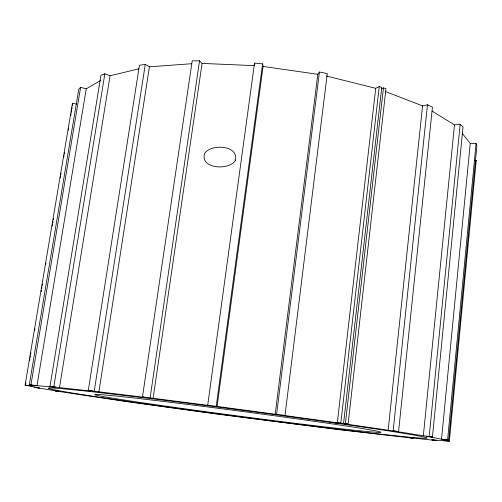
<?xml version="1.0" encoding="UTF-8"?>
<svg xmlns="http://www.w3.org/2000/svg" width="502" height="502" viewBox="0 0 502 502"><rect width="100%" height="100%" fill="white"/><g stroke="black" fill="none" stroke-linecap="round" stroke-linejoin="round"><path stroke-width="0.75" d="M476.059 143.497L476.9 145.737L448.662 440.198L447.577 439.928L476.059 143.497L470.248 143.39L462.16 133.275M76.599 104.058L72.451 103.299L25.1 385.103L39.401 387.952L34.123 387.268L36.144 387.651L59.619 391.453L55.145 390.895L126.887 401.65L212.283 413.428L338.028 429.549L413.24 438.227L408.986 437.631L434.531 440.31L436.916 440.518L431.82 439.827L449.34 441.195L476.229 160.445L474.854 160.307M447.577 439.928L441.528 439.168L470.248 143.39M460.152 124.44L463.039 126.874L432.442 437.016L429.197 436.464L460.152 124.44L454.498 124.898L432.134 111.118M429.197 436.464L423.349 435.767L454.498 124.898M423.349 435.767L393.562 431.036L398.575 431.588L432.442 107.196L427.484 104.786L422.577 105.891L385.348 91.521M398.575 431.588L388.146 430.214L422.577 105.891M393.154 430.766L427.484 104.786M348.081 424.171L345.357 423.782L383.459 87.888L385.975 88.678L348.081 424.171L344.56 423.845L388.146 430.214M343.544 423.525L337.325 422.816L375.728 88.308L379.248 86.57L381.777 87.367L343.544 423.525L329.808 422.251L275.184 414.696A190.973 3.389 7.5 0 0 49.667 388.768A190.973 3.389 7.5 0 0 317.264 426.687A190.973 3.389 7.5 0 0 376.23 429.015L329.808 422.251M340.814 423.136L379.248 86.57M337.325 422.816L283.536 415.367L285.01 415.405L327.291 73.574L319.435 72.043L317.81 74.296L275.196 414.238L207.721 405.177L254.533 63.12L262.609 63.879L263.079 66.44L217.077 406.545M275.196 414.238L276.615 414.269L319.435 72.043M216.249 406.281L262.609 63.879M207.721 405.177L208.606 405.447L150.111 397.898L199.558 60.786L192.21 60.88L142.474 396.957L145.505 397.502L88.289 390.531L139.443 65.273L145.285 64.394L149.433 66.81L191.638 63.716M153.097 398.431L202.074 63.403L199.558 60.786M98.9 391.943L149.433 66.81M94.225 391.209L145.285 64.394M110.057 75.789L104.874 73.763L100.965 75.256L49.993 386.421L59.487 387.632L110.057 75.789L139.023 68.78M53.796 386.797L104.874 73.763M86.25 88.841L80.634 87.31L78.77 89.199L29.317 384.739L36.972 385.668L86.25 88.841L100.833 80.351M30.929 384.821L80.634 87.31M25.47 385.279L25.859 382.957M29.624 360.53L29.882 358.986M30.145 357.443L30.402 355.893M30.66 354.349L30.923 352.799M34.688 330.379L34.945 328.835M41.183 291.718L41.44 290.175M41.704 288.625L41.961 287.081M42.218 285.531L42.482 283.988M45.726 264.654L45.989 263.111M52.221 225.994L52.478 224.45M52.741 222.901L52.999 221.357M53.262 219.813L53.519 218.263M60.271 178.059L60.535 176.509M60.792 174.966L61.049 173.416M63.779 157.182L64.036 155.633M64.3 154.089L64.557 152.545M68.322 130.118L68.586 128.575M70.795 115.429L71.052 113.885M71.309 112.335L71.573 110.791M71.83 109.241L72.093 107.698M235.149 160.64C239.799 145.26 210.846 143.44 204.59 153.499C199.928 169.149 229.615 170.774 235.595 160.113M475.582 161.719L476.229 160.445M381.382 88.904L383.459 87.888M202.074 63.403L254.276 65.649M36.972 385.668L55.659 387.249L49.993 386.421M331.59 422.508L345.357 423.782M59.487 387.632L92.97 391.265L88.289 390.531M432.442 437.016L426.618 436.326L441.528 439.168M142.474 396.957L150.111 397.898M448.662 440.198L442.651 439.451L443.592 440.449L449.34 441.195M25.1 385.103L30.948 385.887L35.316 385.58L29.317 384.739M276.615 414.269L285.01 415.405M263.079 66.44L317.81 74.296M326.375 76.009L375.728 88.308M254.533 63.12L254.79 64.4M72.451 103.299L72.483 105.376M159.969 405.315A144.419 2.541 7.5 0 0 380.673 432.341A144.419 2.541 7.5 0 0 172.362 402.516A144.419 2.541 7.5 0 0 159.969 405.315"/></g></svg>
